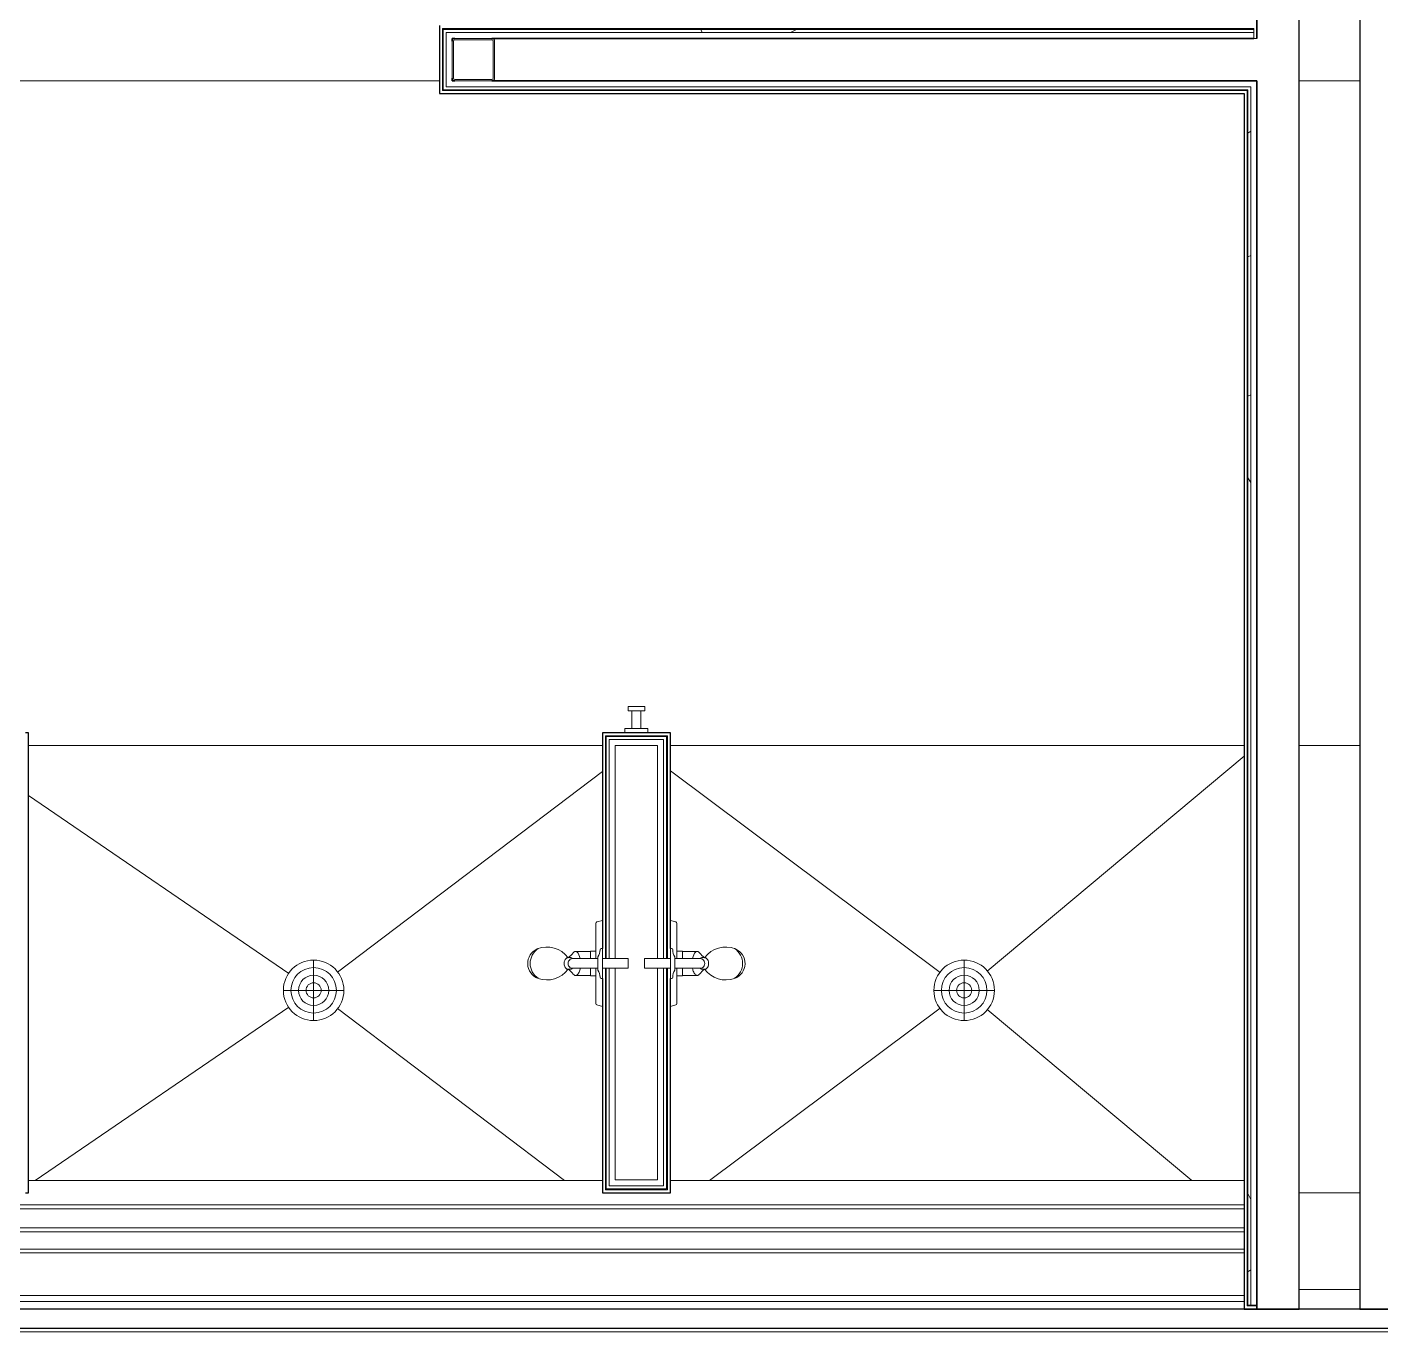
# Model space of a CAD drawing. Header units: inches. Extents: x -1442 to 59636, y -36095 to 792.
# Drawn here: x 58680.2 to 58792.1, y -22798.8 to -22691 of the extents above; entities that cross this region are included whole.
import ezdxf

# ---------------------------------------------------------------- set-up
doc = ezdxf.new("R2010")
doc.units = ezdxf.units.IN
doc.header["$MEASUREMENT"] = 0
for name, color, linetype, lineweight in [('A-FLOR', 192, 'Continuous', 9), ('A-GENM', 13, 'Continuous', 9), ('A-WALL', 113, 'Continuous', 9), ('A-WALL-PATT', 111, 'Continuous', 25), ('I-WALL', 2, 'Continuous', 9), ('L-SITE-WALL', 31, 'Continuous', 13), ('P-SANR-FIXT', 6, 'Continuous', 9), ('S-BEAM', 12, 'Continuous', 9), ('S-COLS', 52, 'Continuous', 13)]:
    doc.layers.add(name, color=color, linetype=linetype, lineweight=lineweight)
pattern_1 = [(296.565, (33301.27, 17.28), (0.0001, 115.19999), [12.88, -244.715]), (33.69, (33307.03, 5.76), (-0.00014, 115.1996), [20.768, -394.592]), (33.69, (33422.23, 5.76), (-0.00014, 115.1996), [20.768, -394.592]), (33.69, (33537.43, 5.76), (-0.00014, 115.1996), [20.768, -394.592]), (116.565, (33324.31, 17.28), (0.0001, 115.19999), [12.88, -244.715]), (213.69, (33318.55, 28.8), (-0.00014, 115.1996), [20.768, -394.592]), (213.69, (33433.75, 28.8), (-0.00014, 115.1996), [20.768, -394.592]), (213.69, (33548.95, 28.8), (-0.00014, 115.1996), [20.768, -394.592]), (26.565, (33347.35, 17.28), (0.0001, 115.2), [25.76, -231.836]), (26.565, (33462.55, 17.28), (0.0001, 115.2), [25.76, -231.836]), (270, (33370.39, 28.8), (115.2, 7e-15), [11.52, -103.68]), (225, (33370.39, 17.28), (-1e-14, 115.20042), [16.292, -146.626]), (135, (33358.87, 5.76), (1e-14, 115.20042), [16.292, -146.626]), (288.435, (33324.308, 51.84), (-0.00042, 115.19956), [18.215, -346.08]), (18.435, (33330.07, 34.56), (-0.0004, 115.19956), [18.215, -346.08]), (18.435, (33445.27, 34.56), (-0.0004, 115.19956), [18.215, -346.08]), (18.435, (33560.47, 34.56), (-0.0004, 115.19956), [18.215, -346.08]), (135, (33347.35, 40.32), (1e-14, 115.20042), [16.292, -146.626]), (180, (33335.83, 51.84), (-1e-14, -115.2), [11.52, -103.68]), (251.565, (33295.508, 80.64), (0.00042, 115.19956), [18.215, -346.08]), (315, (33289.75, 63.36), (-1e-14, 115.20042), [16.292, -146.626]), (71.565, (33301.268, 51.84), (0.00042, 115.19956), [18.215, -346.08]), (135, (33307.03, 69.12), (1e-14, 115.20042), [16.292, -146.626]), (225, (33341.59, 80.64), (-1e-14, 115.20042), [16.292, -146.626]), (123.69, (33330.07, 69.12), (-0.00014, 115.19958), [20.768, -394.592]), (123.69, (33445.27, 69.12), (-0.00014, 115.19958), [20.768, -394.592]), (26.565, (33318.55, 86.4), (0.0001, 115.2), [12.88, -244.715]), (26.565, (33433.75, 86.4), (0.0001, 115.2), [12.88, -244.715]), (315, (33330.07, 92.16), (-1e-14, 115.20042), [16.292, -146.626]), (213.69, (33381.91, 109.44), (-0.00014, 115.1996), [20.768, -394.592]), (213.69, (33497.11, 109.44), (-0.00014, 115.1996), [20.768, -394.592]), (213.69, (33612.31, 109.44), (-0.00014, 115.1996), [20.768, -394.592]), (296.565, (33364.63, 97.92), (0.0001, 115.19999), [12.88, -244.715]), (45, (33370.39, 86.4), (1e-14, 115.20042), [16.292, -146.626]), (90, (33381.91, 97.92), (-115.2, 7e-15), [11.52, -103.68]), (213.69, (33330.07, 115.2), (-0.00014, 115.1996), [20.768, -394.592]), (213.69, (33445.27, 115.2), (-0.00014, 115.1996), [20.768, -394.592]), (213.69, (33560.47, 115.2), (-0.00014, 115.1996), [20.768, -394.592]), (315, (33312.79, 103.68), (-1e-14, 115.20042), [8.146, -154.772]), (26.565, (33318.55, 97.92), (0.0001, 115.2), [12.88, -244.715]), (26.565, (33433.75, 97.92), (0.0001, 115.2), [12.88, -244.715]), (90, (33330.07, 103.68), (-115.2, 7e-15), [11.52, -103.68]), (333.435, (33283.99, 109.44), (-0.0001, 115.2), [12.88, -244.715]), (333.435, (33399.19, 109.44), (-0.0001, 115.2), [12.88, -244.715]), (243.435, (33295.51, 103.68), (-0.0001, 115.19999), [12.88, -244.715]), (161.565, (33289.75, 92.16), (0.0004, 115.19956), [18.215, -346.08]), (161.565, (33404.95, 92.16), (0.0004, 115.19956), [18.215, -346.08]), (161.565, (33520.15, 92.16), (0.0004, 115.19956), [18.215, -346.08]), (45, (33272.47, 97.92), (1e-14, 115.20042), [16.292, -146.626]), (26.565, (33278.23, 0), (0.0001, 115.2), [12.88, -244.715]), (26.565, (33393.43, 0), (0.0001, 115.2), [12.88, -244.715]), (116.565, (33289.75, 5.76), (0.0001, 115.19999), [12.88, -244.715]), (206.565, (33283.99, 17.28), (0.0001, 115.2), [12.88, -244.715]), (206.565, (33399.19, 17.28), (0.0001, 115.2), [12.88, -244.715]), (296.565, (33272.47, 11.52), (0.0001, 115.19999), [12.88, -244.715]), (14.036, (33358.87, 51.84), (0.0005, 115.19957), [23.749, -451.233]), (14.036, (33474.07, 51.84), (0.0005, 115.19957), [23.749, -451.233]), (14.036, (33589.27, 51.84), (0.0005, 115.19957), [23.749, -451.233]), (14.036, (33704.47, 51.84), (0.0005, 115.19957), [23.749, -451.233]), (135, (33381.91, 57.6), (1e-14, 115.20042), [16.292, -146.626]), (198.435, (33370.39, 69.12), (-0.0004, 115.19956), [18.215, -346.08]), (198.435, (33485.59, 69.12), (-0.0004, 115.19956), [18.215, -346.08]), (198.435, (33600.79, 69.12), (-0.0004, 115.19956), [18.215, -346.08]), (296.565, (33353.11, 63.36), (0.0001, 115.19999), [12.88, -244.715]), (333.435, (33278.23, 34.56), (-0.0001, 115.2), [12.88, -244.715]), (333.435, (33393.43, 34.56), (-0.0001, 115.2), [12.88, -244.715]), (45, (33289.75, 28.8), (1e-14, 115.20042), [8.146, -154.772]), (116.565, (33295.51, 34.56), (0.0001, 115.19999), [12.88, -244.715]), (225, (33289.75, 46.08), (-1e-14, 115.20042), [16.292, -146.626])]

# ---------------------------------------------------------------- blocks, each defined once
blk = doc.blocks.new('Robe_hook_5552 - Robe_hook_5552-134757-Egress Plan')
at = {"layer": 'A-GENM', "color": 10, "lineweight": 13}
for p, q in [((-0.94, 0), (-0.94, -0.35)), ((-0.94, -0.35), (0.94, -0.35)), ((-0.37, -1.81), (-0.37, -0.35)), ((0.38, -1.81), (0.38, -0.35)), ((0.94, -0.35), (0.94, 0)), ((-0.69, -2.16), (-0.69, -1.81)), ((-0.69, -1.81), (0.69, -1.81)), ((0.69, -2.16), (-0.69, -2.16)), ((0.69, -1.81), (0.69, -2.16))]:
    blk.add_line(p, q, dxfattribs=at)
blk = doc.blocks.new('Shower-Unit-Zurn-Z7301-SS-MT-DV2P-HW - Z7301-SS-MT-DV2P-HW-V60-Egress Plan')
at = {"layer": 'P-SANR-FIXT', "color": 10, "lineweight": 13}
for p, q in [((0.4, 2.13), (-0.4, 2.13)), ((-0.4, 2.13), (-0.4, 0)), ((0.4, 0), (0.4, 2.13)), ((-0.4, 0), (-1.24, 0)), ((-1.24, 0), (-1.24, -0.1)), ((-0.4, 0), (0.4, 0)), ((1.24, 0), (0.4, 0)), ((1.24, -0.1), (1.24, 0)), ((-3.56, 0), (-3.43, -0.45)), ((-3.31, -0.54), (-1.03, -0.54)), ((-1.03, -0.54), (-0.4, -0.54)), ((-1.03, -0.54), (-1.03, -0.99)), ((-1.03, -0.99), (-1, -0.99)), ((-1, -0.99), (-0.4, -0.99)), ((-1, -0.99), (-1, -2.23)), ((-0.55, -0.38), (-0.4, -0.38)), ((-0.4, -0.38), (-0.4, -2.46)), ((-0.4, -0.38), (0.4, -0.38)), ((0.4, -2.46), (0.4, -0.38)), ((0.4, -0.38), (0.55, -0.38)), ((0.4, -0.54), (1.03, -0.54)), ((0.4, -0.99), (1, -0.99)), ((1, -2.23), (1, -0.99)), ((1, -0.99), (1.03, -0.99)), ((1.03, -0.99), (1.03, -0.54)), ((1.03, -0.54), (3.31, -0.54)), ((3.43, -0.45), (3.56, 0)), ((-0.48, -2.64), (-0.48, -2.84)), ((0.48, -2.84), (0.48, -2.64))]:
    blk.add_line(p, q, dxfattribs=at)
for centre, radius, start, end in [((-3.31, -0.42), 0.125, 196, 270), ((-1.14, -0.1), 0.0945, 180, 270), ((-1.14, -1.21), 1.02, 54.522, 90), ((1.14, -1.21), 1.02, 90, 125.478), ((1.14, -0.1), 0.0945, 270, 360), ((3.31, -0.42), 0.125, 270, 344), ((-0.63, -2.12), 0.388, 197.5027, 230.4973), ((0.63, -2.12), 0.388, 309.5027, 342.4973), ((0.79, -4.57), 2.15, 126.1534, 200.0175), ((-2.26, -4.09), 2.18, 35.18, 50.4973), ((2.26, -4.09), 2.18, 129.5027, 144.8141), ((-0.79, -4.57), 2.15, 337.8261, 53.8466), ((0, -4.86), 1.31, 200.0175, 336.4181), ((0, -4.51), 1.46, 212.9208, 327.0792)]:
    blk.add_arc(centre, radius, start, end, dxfattribs=at)
for centre, major_axis, ratio, start_param, end_param in [((-0.11, -2.15), (-1.11, 0.08), 0.351489, 2.831356, 4.247568), ((0, -2.84), (-0.476, 0), 0.662364, 0, 3.141593), ((0, -2.46), (-0.4, 0), 0.941821, 0, 3.141593)]:
    blk.add_ellipse(centre, major_axis=major_axis, ratio=ratio, start_param=start_param, end_param=end_param, dxfattribs=at)
blk.add_open_spline([(-0.42, -1.83), (-0.46, -1.84), (-0.57, -1.87), (-0.78, -1.95), (-0.96, -2.08), (-1.02, -2.22), (-0.98, -2.3), (-0.94, -2.34)], degree=3, knots=[0.0572746, 0.0572746, 0.0572746, 0.0572746, 0.1428571, 0.2857143, 0.5714286, 0.7857143, 1, 1, 1, 1], dxfattribs=at)
for points in [[(-0.4, -2.46), (-0.42, -2.48), (-0.44, -2.52), (-0.47, -2.58), (-0.48, -2.62), (-0.48, -2.64)], [(0.48, -2.64), (0.48, -2.62), (0.47, -2.58), (0.44, -2.52), (0.42, -2.48), (0.4, -2.46)]]:
    blk.add_open_spline(points, degree=3, dxfattribs=at)
blk = doc.blocks.new('Shower-Unit-Zurn-Z7301-SS-MT-DV2P-HW - Z7301-SS-MT-DV2P-HW-V61-Egress Plan')
at = {"layer": 'P-SANR-FIXT', "color": 10, "lineweight": 13}
for p, q in [((-0.48, 2.64), (-0.48, 2.84)), ((-0.4, 0.38), (-0.4, 2.46)), ((0.4, 2.46), (0.4, 0.38)), ((0.48, 2.84), (0.48, 2.64)), ((-1, 0.99), (-1, 2.23)), ((1, 2.23), (1, 0.99)), ((-3.56, 0), (-3.43, 0.45)), ((-3.31, 0.54), (-1.03, 0.54)), ((-1.24, 0), (-1.24, 0.1)), ((-1.03, 0.99), (-1, 0.99)), ((-1.03, 0.54), (-1.03, 0.99)), ((-1.03, 0.54), (-0.4, 0.54)), ((-1, 0.99), (-0.4, 0.99)), ((-0.55, 0.38), (-0.4, 0.38)), ((-0.4, 0.38), (0.4, 0.38)), ((0.4, 0.99), (1, 0.99)), ((0.4, 0.54), (1.03, 0.54)), ((0.4, 0.38), (0.55, 0.38)), ((1, 0.99), (1.03, 0.99)), ((1.03, 0.99), (1.03, 0.54)), ((1.03, 0.54), (3.31, 0.54)), ((1.24, 0.1), (1.24, 0)), ((3.43, 0.45), (3.56, 0)), ((-0.4, 0), (-1.24, 0)), ((-0.4, -2.13), (-0.4, 0)), ((-0.4, 0), (0.4, 0)), ((0.4, 0), (0.4, -2.13)), ((1.24, 0), (0.4, 0)), ((0.4, -2.13), (-0.4, -2.13))]:
    blk.add_line(p, q, dxfattribs=at)
for centre, radius, start, end in [((0, 4.86), 1.31, 23.5819, 159.9825), ((0, 4.51), 1.46, 32.9208, 147.0792), ((0.79, 4.57), 2.15, 159.9825, 233.8466), ((-0.79, 4.57), 2.15, 306.1534, 22.1739), ((-0.63, 2.12), 0.388, 129.5027, 162.4973), ((-2.26, 4.09), 2.18, 309.5027, 324.82), ((2.26, 4.09), 2.18, 215.1859, 230.4973), ((0.63, 2.12), 0.388, 17.5027, 50.4973), ((-3.31, 0.42), 0.125, 90, 164), ((-1.14, 0.1), 0.0945, 90, 180), ((-1.14, 1.21), 1.02, 270, 305.478), ((1.14, 1.21), 1.02, 234.522, 270), ((1.14, 0.1), 0.0945, 0, 90), ((3.31, 0.42), 0.125, 16, 90)]:
    blk.add_arc(centre, radius, start, end, dxfattribs=at)
for centre, major_axis, ratio, start_param, end_param in [((0, 2.84), (0.476, 0), 0.662364, 0, 3.141593), ((0, 2.46), (0.4, 0), 0.941821, 0, 3.141593), ((-0.11, 2.15), (1.11, 0.08), 0.351489, 5.17721, 6.593422)]:
    blk.add_ellipse(centre, major_axis=major_axis, ratio=ratio, start_param=start_param, end_param=end_param, dxfattribs=at)
blk.add_open_spline([(-0.42, 1.83), (-0.46, 1.84), (-0.57, 1.87), (-0.78, 1.95), (-0.96, 2.08), (-1.02, 2.22), (-0.98, 2.3), (-0.94, 2.34)], degree=3, knots=[0.0572746, 0.0572746, 0.0572746, 0.0572746, 0.1428571, 0.2857143, 0.5714286, 0.7857143, 1, 1, 1, 1], dxfattribs=at)
for points in [[(-0.4, 2.46), (-0.42, 2.48), (-0.44, 2.52), (-0.47, 2.58), (-0.48, 2.62), (-0.48, 2.64)], [(0.48, 2.64), (0.48, 2.62), (0.47, 2.58), (0.44, 2.52), (0.42, 2.48), (0.4, 2.46)]]:
    blk.add_open_spline(points, degree=3, dxfattribs=at)
blk = doc.blocks.new('HSS-Hollow Structural Section-Column - HSS3-1_2X3-1_2X1_8-V62-Egress Plan')
at = {"layer": 'S-COLS', "lineweight": 9}
h = blk.add_hatch(dxfattribs=at)
h.set_pattern_fill('FP_36', color=256, style=0, pattern_type=2)
h.set_pattern_definition([(45, (7827.828, 22693.678), (-19.00703, 19.00703), []), (45, (7827.828, 22722.478), (-19.00703, 19.00703), [])])
h.paths.add_polyline_path([(1.52, -1.75), (1.52, -1.63), (-1.52, -1.63), (-1.52, -1.75)], flags=0)
h.paths.add_polyline_path([(1.75, -1.52), (1.75, 1.52), (1.63, 1.52), (1.63, -1.52)], flags=0)
h.paths.add_polyline_path([(-1.75, -1.52), (-1.63, -1.52), (-1.63, 1.52), (-1.75, 1.52), (-1.75, -1.38)], flags=0)
h.paths.add_polyline_path([(1.52, 1.63), (1.52, 1.75), (-1.52, 1.75), (-1.52, 1.63)], flags=0)
at = {"layer": 'S-COLS', "color": 50, "lineweight": 15}
for p, q in [((-1.75, 1.52), (-1.75, -1.52)), ((-1.63, -1.52), (-1.63, 1.52)), ((1.52, 1.75), (-1.52, 1.75)), ((-1.52, 1.63), (1.52, 1.63)), ((1.63, 1.52), (1.63, -1.52)), ((1.75, -1.52), (1.75, 1.52)), ((1.52, -1.63), (-1.52, -1.63)), ((-1.52, -1.75), (1.52, -1.75))]:
    blk.add_line(p, q, dxfattribs=at)
for centre, radius, start, end in [((-1.52, 1.52), 0.232, 90, 180), ((-1.52, 1.52), 0.116, 90, 180), ((1.52, 1.52), 0.232, 360, 90), ((1.52, 1.52), 0.116, 0, 90), ((-1.52, -1.52), 0.232, 180, 270), ((-1.52, -1.52), 0.116, 180, 270), ((1.52, -1.52), 0.232, 270, 360), ((1.52, -1.52), 0.116, 270, 360)]:
    blk.add_arc(centre, radius, start, end, dxfattribs=at)
blk = doc.blocks.new('Generic Models 3_Generic Models 2_312240_Generic Models 2_312240 _ Generic Models 3_Generic Models 2_312240_14 - Generic Models 3_Generic Models 2_312240_Generic Models 2_312240 _ Generic Models 3_Generic Models 2_312240_300533-397752-Egress Plan')
at = {"layer": 'A-GENM', "color": 10, "lineweight": 13}
for p, q in [((23179.48, -22801.3), (23179.48, -22800.8)), ((23179.48, -22800.8), (23337.98, -22800.8)), ((23179.48, -22801.3), (23337.98, -22801.3))]:
    blk.add_line(p, q, dxfattribs=at)
blk = doc.blocks.new('Generic Models 3_Generic Models 2_312240_Generic Models 2_312240 _ Generic Models 3_Generic Models 2_312240_15 - Generic Models 3_Generic Models 2_312240_Generic Models 2_312240 _ Generic Models 3_Generic Models 2_312240_300533-397764-Egress Plan')
at = {"layer": 'A-GENM', "color": 10, "lineweight": 13}
for p, q in [((23240.83, -22793.29), (23240.83, -22791.29)), ((23240.83, -22791.29), (23286.89, -22791.29)), ((23291.45, -22791.29), (23292.7, -22791.29)), ((23293.08, -22791.29), (23294.33, -22791.29)), ((23298.89, -22791.29), (23346.3, -22791.29)), ((23351.92, -22791.29), (23399.33, -22791.29)), ((23240.83, -22793.62), (23240.83, -22793.29)), ((23240.83, -22793.29), (23399.33, -22793.29)), ((23240.83, -22795.19), (23240.83, -22793.62)), ((23240.83, -22793.62), (23399.33, -22793.62)), ((23240.83, -22795.52), (23240.83, -22795.19)), ((23240.83, -22795.19), (23399.33, -22795.19)), ((23240.83, -22796.96), (23240.83, -22795.52)), ((23240.83, -22795.52), (23399.33, -22795.52)), ((23240.83, -22797.28), (23240.83, -22796.96)), ((23240.83, -22796.96), (23399.33, -22796.96)), ((23240.83, -22800.8), (23240.83, -22797.28)), ((23399.33, -22797.28), (23240.83, -22797.28))]:
    blk.add_line(p, q, dxfattribs=at)
blk = doc.blocks.new('Floor Drain - Round - 5_ Strainer - 3_ Drain-418833-Egress Plan')
at = {"layer": 'P-SANR-FIXT', "color": 10, "lineweight": 13}
for p, q in [((0, 2.5), (0, -2.5)), ((-2.5, 0), (2.5, 0))]:
    blk.add_line(p, q, dxfattribs=at)
for radius in [2.5, 1.88, 1.25, 0.625]:
    blk.add_circle((0, 0), radius, dxfattribs=at)
for start, end in [(360, 180), (180, 360)]:
    blk.add_arc((0, 0), 2.5, start, end, dxfattribs=at)
blk = doc.blocks.new('Locker Rooms and Restrooms_rvt-2-Egress Plan')
at = {"layer": 'A-WALL-PATT', "lineweight": 9}
h = blk.add_hatch(dxfattribs=at)
h.set_pattern_fill('FP_33', style=0, pattern_type=2)
h.set_pattern_definition(pattern_1)
h.paths.add_polyline_path([(25509.14, -22691.43), (25509.14, -22691.43), (25509.14, -22691.18), (25442.39, -22691.18), (25442.39, -22691.43), (25504.07, -22691.43)], flags=0)
h = blk.add_hatch(dxfattribs=at)
h.set_pattern_fill('FP_33', style=0, pattern_type=2)
h.set_pattern_definition(pattern_1)
h.paths.add_polyline_path([(25508.89, -22796.59), (25508.89, -22696.18), (25508.64, -22696.24), (25508.64, -22796.59)], flags=0)
h = blk.add_hatch(dxfattribs=at)
h.set_pattern_fill('FP_33', style=0, pattern_type=2)
h.set_pattern_definition(pattern_1)
h.paths.add_polyline_path([(25508.58, -22796.66), (25508.64, -22796.59), (25508.58, -22796.59)], flags=0)
at = {"layer": 'A-FLOR', "color": 10, "lineweight": 13}
for p, q in [((25441.83, -22695.43), (25388.7, -22695.43)), ((25407.88, -22750.35), (25455.3, -22750.35)), ((25407.88, -22750.35), (25455.3, -22750.35)), ((25460.91, -22750.35), (25508.33, -22750.35)), ((25460.91, -22750.35), (25508.33, -22750.35))]:
    blk.add_line(p, q, dxfattribs=at)
at = {"layer": 'A-FLOR', "color": 7}
for p, q in [((25508.33, -22751.24), (25487.11, -22768.99)), ((25455.3, -22752.49), (25433.41, -22769.08)), ((25460.92, -22752.45), (25483.22, -22769.1)), ((25429.39, -22769.18), (25407.89, -22754.49)), ((25408.44, -22786.29), (25429.39, -22771.98)), ((25452.16, -22786.29), (25433.41, -22772.08)), ((25483.22, -22772.06), (25464.15, -22786.29)), ((25487.11, -22772.17), (25504, -22786.29))]:
    blk.add_line(p, q, dxfattribs=at)
at = {"layer": 'A-WALL', "color": 7}
for p, q in [((25442.08, -22696.24), (25442.08, -22691.12)), ((25442.08, -22691.12), (25442.14, -22691.12)), ((25442.14, -22691.12), (25442.89, -22691.12)), ((25442.14, -22696.18), (25442.14, -22691.18)), ((25442.14, -22691.18), (25442.39, -22691.18)), ((25442.39, -22691.18), (25442.89, -22691.18)), ((25509.14, -22691.12), (25442.89, -22691.12)), ((25509.14, -22691.18), (25442.89, -22691.18)), ((25509.14, -22691.18), (25509.14, -22691.12)), ((25509.14, -22691.43), (25509.14, -22691.18)), ((25442.39, -22695.93), (25442.39, -22691.43)), ((25442.39, -22691.43), (25442.89, -22691.43)), ((25509.14, -22691.43), (25442.89, -22691.43)), ((25509.14, -22691.93), (25509.14, -22691.43)), ((25509.14, -22691.93), (25509.39, -22691.93)), ((25442.14, -22696.24), (25442.08, -22696.24)), ((25442.39, -22696.18), (25442.14, -22696.18)), ((25442.89, -22696.24), (25442.14, -22696.24)), ((25442.89, -22695.93), (25442.39, -22695.93)), ((25442.89, -22696.18), (25442.39, -22696.18)), ((25508.89, -22695.93), (25442.89, -22695.93)), ((25508.64, -22696.18), (25442.89, -22696.18)), ((25508.58, -22696.24), (25442.89, -22696.24)), ((25508.58, -22696.24), (25508.58, -22696.49)), ((25508.58, -22796.66), (25508.58, -22696.49)), ((25508.64, -22696.18), (25508.64, -22696.24)), ((25508.64, -22696.24), (25508.64, -22696.49)), ((25508.64, -22796.59), (25508.64, -22696.49)), ((25508.89, -22695.93), (25508.89, -22696.18)), ((25508.89, -22696.18), (25508.89, -22696.49)), ((25508.89, -22796.59), (25508.89, -22696.49)), ((25455.61, -22749.54), (25455.55, -22749.54)), ((25455.55, -22749.54), (25455.55, -22767.96)), ((25460.61, -22749.54), (25455.61, -22749.54)), ((25455.86, -22749.6), (25455.61, -22749.6)), ((25455.61, -22749.6), (25455.61, -22767.96)), ((25460.36, -22749.6), (25455.86, -22749.6)), ((25456.36, -22749.85), (25455.86, -22749.85)), ((25455.86, -22749.85), (25455.86, -22767.96)), ((25459.86, -22749.85), (25456.36, -22749.85)), ((25459.86, -22750.35), (25456.36, -22750.35)), ((25456.36, -22750.35), (25456.36, -22767.96)), ((25460.36, -22749.85), (25459.86, -22749.85)), ((25459.86, -22750.35), (25459.86, -22767.96)), ((25460.61, -22749.6), (25460.36, -22749.6)), ((25460.36, -22749.85), (25460.36, -22767.96)), ((25460.67, -22749.54), (25460.61, -22749.54)), ((25460.61, -22749.6), (25460.61, -22767.96)), ((25460.67, -22749.54), (25460.67, -22767.96)), ((25455.55, -22768.76), (25455.55, -22787.05)), ((25455.61, -22768.76), (25455.61, -22786.99)), ((25455.86, -22768.76), (25455.86, -22786.74)), ((25456.36, -22768.76), (25456.36, -22786.24)), ((25459.86, -22768.76), (25459.86, -22786.24)), ((25460.36, -22768.76), (25460.36, -22786.74)), ((25460.61, -22768.76), (25460.61, -22786.99)), ((25460.67, -22768.76), (25460.67, -22787.05)), ((25456.36, -22786.24), (25459.86, -22786.24)), ((25455.55, -22787.05), (25455.61, -22787.05)), ((25455.61, -22786.99), (25455.86, -22786.99)), ((25455.61, -22787.05), (25460.61, -22787.05)), ((25455.86, -22786.74), (25456.36, -22786.74)), ((25455.86, -22786.99), (25460.36, -22786.99)), ((25456.36, -22786.74), (25459.86, -22786.74)), ((25459.86, -22786.74), (25460.36, -22786.74)), ((25460.36, -22786.99), (25460.61, -22786.99)), ((25460.61, -22787.05), (25460.67, -22787.05)), ((25508.58, -22796.66), (25508.64, -22796.66)), ((25508.64, -22796.59), (25509.39, -22796.59)), ((25508.64, -22796.66), (25509.39, -22796.66))]:
    blk.add_line(p, q, dxfattribs=at)
at = {"layer": 'I-WALL', "color": 250, "lineweight": 25}
for p, q in [((25512.89, -22695.43), (25512.89, -22435.18)), ((25517.89, -22435.18), (25517.89, -22695.43)), ((25509.39, -22691.93), (25509.39, -22513.75)), ((25509.39, -22520.3), (25509.39, -22691.93)), ((25441.83, -22690.87), (25441.83, -22696.49)), ((25443.12, -22691.93), (25442.89, -22691.93)), ((25442.89, -22691.93), (25442.89, -22692.16)), ((25442.89, -22692.16), (25442.89, -22691.93)), ((25442.89, -22691.93), (25443.12, -22691.93)), ((25509.14, -22691.93), (25446.16, -22691.93)), ((25446.16, -22691.93), (25509.14, -22691.93)), ((25442.89, -22695.2), (25442.89, -22695.43)), ((25442.89, -22695.43), (25442.89, -22695.2)), ((25442.89, -22695.43), (25443.12, -22695.43)), ((25443.12, -22695.43), (25442.89, -22695.43)), ((25446.16, -22695.43), (25509.39, -22695.43)), ((25509.39, -22695.43), (25446.16, -22695.43)), ((25509.39, -22695.43), (25509.39, -22796.91)), ((25509.39, -22695.93), (25509.39, -22695.43)), ((25512.89, -22796.91), (25512.89, -22695.43)), ((25517.89, -22695.43), (25517.89, -22796.91)), ((25441.83, -22696.49), (25442.08, -22696.49)), ((25442.08, -22696.49), (25442.89, -22696.49)), ((25442.89, -22696.49), (25508.33, -22696.49)), ((25508.33, -22696.49), (25508.33, -22796.91)), ((25509.39, -22696.49), (25509.39, -22695.93)), ((25509.39, -22796.59), (25509.39, -22696.49)), ((25407.89, -22749.29), (25407.64, -22749.29)), ((25407.89, -22787.3), (25407.89, -22749.29)), ((25455.55, -22749.29), (25455.3, -22749.29)), ((25455.3, -22749.29), (25455.3, -22767.12)), ((25460.67, -22749.29), (25455.55, -22749.29)), ((25460.92, -22749.29), (25460.67, -22749.29)), ((25460.92, -22767.12), (25460.92, -22749.29)), ((25455.3, -22769.6), (25455.3, -22787.3)), ((25460.92, -22787.3), (25460.92, -22769.6)), ((25407.64, -22787.3), (25407.89, -22787.3)), ((25455.3, -22787.3), (25455.55, -22787.3)), ((25455.55, -22787.3), (25460.67, -22787.3)), ((25460.67, -22787.3), (25460.92, -22787.3)), ((25508.33, -22796.91), (25508.58, -22796.91)), ((25508.58, -22796.91), (25509.39, -22796.91)), ((25509.39, -22796.66), (25509.39, -22796.59)), ((25509.39, -22796.91), (25509.39, -22796.66)), ((25509.39, -22796.91), (25512.89, -22796.91)), ((25517.89, -22796.91), (25521.39, -22796.91))]:
    blk.add_line(p, q, dxfattribs=at)
at = {"color": 10, "lineweight": 13}
for name, p in [('HSS-Hollow Structural Section-Column - HSS3-1_2X3-1_2X1_8-V62-Egress Plan', (25444.64, -22693.68)), ('Floor Drain - Round - 5_ Strainer - 3_ Drain-418833-Egress Plan', (25431.44, -22770.58)), ('Floor Drain - Round - 5_ Strainer - 3_ Drain-418833-Egress Plan', (25485.2, -22770.58)), ('Generic Models 3_Generic Models 2_312240_Generic Models 2_312240 _ Generic Models 3_Generic Models 2_312240_15 - Generic Models 3_Generic Models 2_312240_Generic Models 2_312240 _ Generic Models 3_Generic Models 2_312240_300533-397764-Egress Plan', (2109, 5)), ('Generic Models 3_Generic Models 2_312240_Generic Models 2_312240 _ Generic Models 3_Generic Models 2_312240_14 - Generic Models 3_Generic Models 2_312240_Generic Models 2_312240 _ Generic Models 3_Generic Models 2_312240_300533-397752-Egress Plan', (2170.35, 5))]:
    blk.add_blockref(name, p, dxfattribs=at)
for name, p, rotation in [('Robe_hook_5552 - Robe_hook_5552-134757-Egress Plan', (25458.11, -22749.29), 180), ('Shower-Unit-Zurn-Z7301-SS-MT-DV2P-HW - Z7301-SS-MT-DV2P-HW-V61-Egress Plan', (25455.3, -22768.36), 90.00000000000074), ('Shower-Unit-Zurn-Z7301-SS-MT-DV2P-HW - Z7301-SS-MT-DV2P-HW-V60-Egress Plan', (25460.92, -22768.36), 89.99999999999926)]:
    blk.add_blockref(name, p, dxfattribs=dict(at, rotation=rotation))
blk = doc.blocks.new('Struct_Xcel_Sports Complex_rvt-2-Egress Plan')
at = {"layer": 'A-FLOR', "color": 10, "lineweight": 13}
for p, q in [((25388.7, -22695.43), (25441.83, -22695.43)), ((25512.89, -22695.43), (25517.89, -22695.43)), ((25512.89, -22750.35), (25517.89, -22750.35))]:
    blk.add_line(p, q, dxfattribs=at)
at = {"layer": 'L-SITE-WALL', "color": 10}
blk.add_line((25683.77, -22798.8), (25348.83, -22798.8), dxfattribs=at)
blk = doc.blocks.new('Girt_C - 8_D-1405500-Egress Plan')
at = {"layer": 'S-BEAM', "lineweight": 13}
for p, q in [((25517.89, -22787.3), (25512.89, -22787.3)), ((25512.89, -22795.3), (25517.89, -22795.3))]:
    blk.add_line(p, q, dxfattribs=at)

msp = doc.modelspace()

# ---------------------------------------------------------------- linework, layer by layer
at = {"layer": 'A-WALL', "lineweight": 25}
for p, q in [((58956.23, -22796.91), (58621.3, -22796.91)), ((58621.3, -22798.48), (58956.23, -22798.48))]:
    msp.add_line(p, q, dxfattribs=at)
at = {"layer": 'L-SITE-WALL'}
msp.add_line((58621.3, -22798.8), (58956.23, -22798.8), dxfattribs=at)

# ---------------------------------------------------------------- block references
at = {"color": 250, "lineweight": 5}
for name in ['Struct_Xcel_Sports Complex_rvt-2-Egress Plan', 'Locker Rooms and Restrooms_rvt-2-Egress Plan']:
    msp.add_blockref(name, (33272.47, 0), dxfattribs=at)
at = {"layer": 'S-BEAM', "lineweight": 13}
msp.add_blockref('Girt_C - 8_D-1405500-Egress Plan', (33272.47, 0), dxfattribs=at)

doc.saveas('drawing.dxf')
